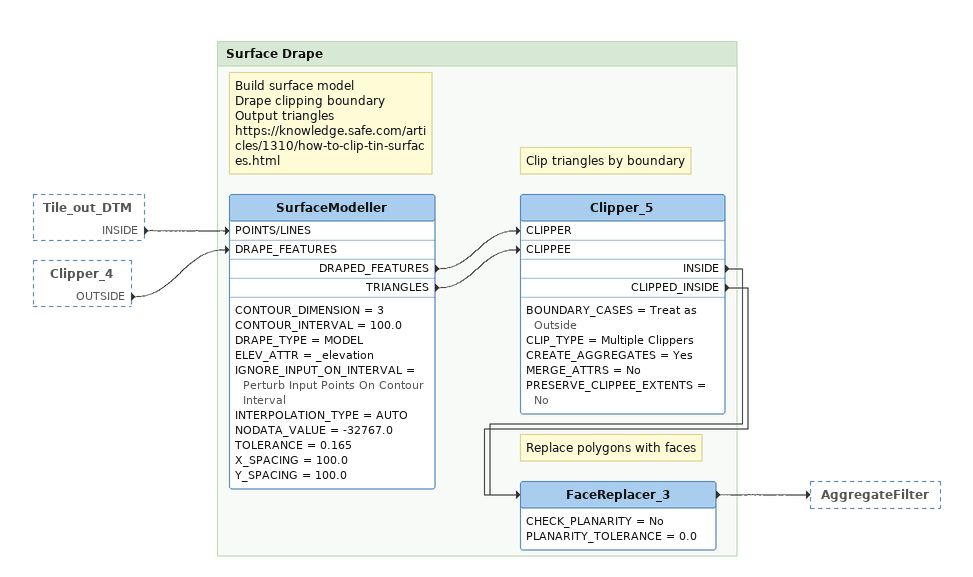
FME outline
Tile_out_DTM [outside]
    INSIDE -> SurfaceModeller [POINTS/LINES]
Clipper_4 [outside]
    OUTSIDE -> SurfaceModeller [DRAPE_FEATURES]

Bookmark: Surface Drape
Note: Build surface model / Drape clipping boundary / Output triangles / https://knowledge.safe.com/articles/1310/how-to-clip-tin-surfaces.html
SurfaceModeller
    CONTOUR_DIMENSION = 3
    CONTOUR_INTERVAL = 100.0
    DRAPE_TYPE = MODEL
    ELEV_ATTR = _elevation
    IGNORE_INPUT_ON_INTERVAL = Perturb Input Points On Contour Interval
    INTERPOLATION_TYPE = AUTO
    NODATA_VALUE = -32767.0
    TOLERANCE = 0.165
    X_SPACING = 100.0
    Y_SPACING = 100.0
    DRAPED_FEATURES -> Clipper_5 [CLIPPER]
    TRIANGLES -> Clipper_5 [CLIPPEE]
Note: Clip triangles by boundary
Clipper_5
    BOUNDARY_CASES = Treat as Outside
    CLIP_TYPE = Multiple Clippers
    CREATE_AGGREGATES = Yes
    MERGE_ATTRS = No
    PRESERVE_CLIPPEE_EXTENTS = No
    INSIDE -> FaceReplacer_3
    CLIPPED_INSIDE -> FaceReplacer_3
Note: Replace polygons with faces
FaceReplacer_3
    CHECK_PLANARITY = No
    PLANARITY_TOLERANCE = 0.0
    -> AggregateFilter
